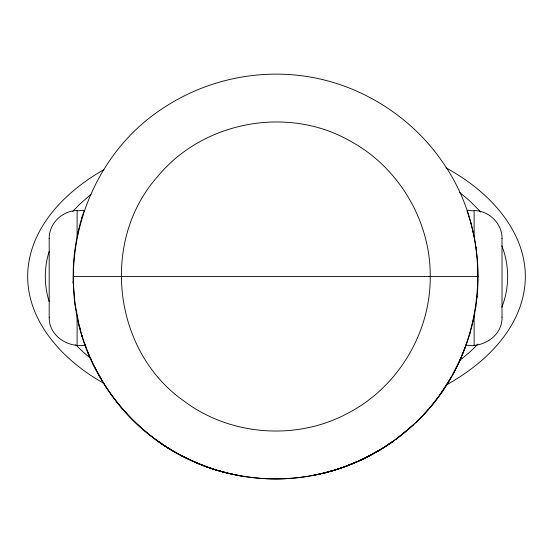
<?xml version="1.0" encoding="UTF-8"?>
<svg xmlns="http://www.w3.org/2000/svg" width="553" height="553" viewBox="0 0 553 553"><rect width="100%" height="100%" fill="white"/><g stroke="black" fill="none" stroke-linecap="round" stroke-linejoin="round"><path stroke-width="0.83" d="M474.087 236.615C479.479 263.366 479.368 291.203 473.776 317.913M73.224 281.484L73.279 269.788M73.266 270.196C73.819 252.417 76.722 234.714 81.892 217.695M171.285 449.99C139.218 430.905 113.137 402.432 95.78 369.48C47.89 280.115 79.169 161.331 164.829 107.054C207.976 78.92 261.79 68.047 312.445 77.434C366.231 87.374 415.109 119.96 445.054 165.72C498.073 244.336 485.292 357.397 416.119 422.243M49.196 238.523C48.968 223.53 62.247 210.652 77.095 210.534C77.662 211.599 85.183 209.055 84.049 211.018C83.268 213.271 82.549 215.552 81.851 217.834M502.02 317.187C502.615 335.802 482.845 348.217 466.11 345.01C466.649 343.537 467.147 342.051 467.651 340.565C469.808 334.109 471.633 327.549 473.126 320.906M476.928 297.894L477.08 296.346M74.275 255.334L74.448 253.786M475.76 306.887L475.926 305.802M473.824 317.678L473.237 320.415M473.015 321.404L473.257 320.332M472.967 321.604L473.043 321.258M78.194 231.659L78.332 231.043M469.642 334.261L469.96 333.189M49.162 251.442C44.033 267.638 44.033 285.376 49.162 301.579M82.072 217.108L82.286 216.417M466.179 344.837L459.633 360.888L452.416 375.107M466.193 344.782C458.292 366.895 446.465 387.584 431.492 405.667M501.848 307.185C509.569 287.684 509.569 265.329 501.848 245.829M451.331 377.028L439.331 395.589M438.031 397.351C423.245 417.218 404.789 434.34 383.858 447.577L385.061 446.803M428.423 409.289C411.653 428.54 391.075 444.308 368.595 456.329L368.236 456.515M72.789 211.384L79.812 204.098L90.927 194.359M477.923 344.084L469.981 351.895L459.654 360.549M413.43 424.794L396.252 439.075M391.745 442.303L392.236 441.978L390.155 443.153M391.483 442.504L391.102 442.773M392.727 441.633L380.105 449.893M389.353 443.976L388.669 444.432M388.524 444.536L387.238 445.393M387.135 445.462L385.579 446.471M383.118 448.041L363.895 458.686L346.033 466.303M384.024 447.467L372.66 454.165M380.644 449.568L365.754 457.766M379.31 450.37L361.939 459.619L342.59 467.548M103.999 169.619C67.321 190.35 32.288 224.407 28.03 268.405C23.426 318.825 62.779 360.611 103.999 383.395M445.898 385.144C483.84 364.42 520.546 329.878 524.97 284.608C529.622 232.861 488.389 190.55 445.898 167.87M320.291 473.631L318.175 474.419M371.561 454.76L372.121 454.462M371.001 455.064L369.245 455.99M368.913 456.163L368.575 456.336C339.86 470.942 307.841 478.801 275.608 478.946C258.223 478.946 240.838 476.693 224.027 472.262M367.545 456.868L354.501 462.944L344.719 466.78M365.381 457.953L363.853 458.7M363.466 458.893L360.985 460.061M360.121 460.462L360.556 460.262M359.685 460.663L358.793 461.071M358.337 461.271L356.955 461.886M356.063 462.273L355.206 462.64M354.777 462.826L352.579 463.746M389.906 443.257L389.029 443.582M351.687 464.105L352.137 463.926M351.238 464.292L348.245 465.467M347.851 465.619L337.219 469.345M343.952 467.064L340.448 468.28M342.342 467.638L329.339 471.688M339.784 468.509C319.136 475.4 297.376 478.953 275.608 478.946C250.15 478.787 224.843 473.893 201.092 464.734L194.822 462.128M335.996 469.732L336.604 469.538M335.401 469.912L333.106 470.61M334.841 470.091L323.318 473.244L311.477 475.746M332.609 470.755L322.358 473.472M328.468 471.923L327.196 472.262M326.782 472.373L325.219 472.774M324.48 472.96L324.846 472.863M324.12 473.05L322.703 473.396M322.323 473.486L321.77 473.61M321.217 473.741L320.394 473.928M49.196 317.187C48.775 335.837 67.929 347.961 85.169 345.169C84.982 344.692 84.754 344.028 84.568 343.489C82.867 338.63 81.346 333.708 80.019 328.738M502.02 238.523C502.248 223.53 488.976 210.652 474.128 210.534C473.589 211.654 465.896 208.965 467.195 211.059M73.162 276.5L478.055 276.5M241.751 476.092C223.972 473.071 206.608 467.679 190.26 460.075M233.048 474.419L230.933 473.631M228.859 473.472L216.562 470.14L203.02 465.481M228.168 473.306L228.513 473.389M227.463 473.14L226.744 472.96M226.377 472.87L225.631 472.677M225.251 472.58L216.983 470.271M222.755 471.923L223.184 472.041M222.32 471.806L221.428 471.564M220.979 471.433L215.228 469.732M215.829 469.919L208.723 467.575M214.626 469.538L212.746 468.937M212.096 468.723L210.776 468.28M209.414 467.817L210.099 468.052M208.018 467.326L196.937 463.034L184.038 457.055M161.759 443.43L161.248 443.236M207.32 467.078L201.022 464.707L181.972 455.99M201.327 464.824L202.177 465.156M199.64 464.154L197.974 463.469M196.336 462.778L197.151 463.124M161.123 443.181L158.988 441.978L161.02 443.388M195.506 462.426L178.025 453.875M192.776 461.223L184.695 457.379M189.416 459.681L187.792 458.907M181.771 455.886L185.511 457.787M180.72 455.333L182.704 456.37M181.363 455.672C150.361 439.4 123.734 414.909 104.925 385.365M178.757 454.276L167.227 447.488M177.492 453.584L176.462 453.004M175.965 452.72L173.545 451.338M182.628 456.329C139.121 433.808 104.213 395.222 86.752 349.42M172.716 450.847L169.577 448.96M168.831 448.497L162.07 444.107M166.156 446.803L165.119 446.14M163.577 445.117L164.089 445.462M163.059 444.778L160.888 443.306M459.654 192.465L469.981 201.126L480.73 212.006M90.927 358.662L82.985 351.895L75.623 344.692M103.743 383.478L93.001 363.888M92.04 361.862L87.595 351.57M86.78 349.475L85.003 344.719M85.978 347.381L84.595 343.565M84.713 343.904L85.169 345.169M467.174 211.018L470.797 222.769L473.534 233.947M81.844 335.146L82.342 336.756L81.906 335.332M469.601 218.594L469.836 219.396M470.838 222.921L471.101 223.889M79.777 327.811L80.061 328.897M79.646 327.328L79.832 328.04M471.363 224.884L471.633 225.914M79.314 325.994L79.867 328.157M79.197 325.558L79.487 326.699M79.279 325.869L74.973 303.473L73.238 281.864M473.029 231.659L473.168 232.274M473.575 234.133L473.852 235.454M475.898 247.025L476.002 247.751M74.289 297.797L74.448 299.235M74.282 297.721L74.427 299.083M477.509 261.659L477.619 263.269M73.231 281.747L73.293 283.668M73.224 281.422L73.266 282.839M502.02 238.433L502.02 317.277M474.128 210.534L474.128 236.808M474.128 316.192L474.128 345.176M77.095 210.534L77.095 236.808M77.095 316.192L77.095 345.176M49.196 238.433L49.196 317.277M430.234 276.5C430.739 332.187 398.36 386.533 349.102 412.545C297.797 440.976 230.601 436.227 183.796 400.911C112.715 351.044 99.934 240.749 158.02 176.089C203.124 121.494 287.311 105.575 349.102 140.455C398.367 166.453 430.746 220.813 430.234 276.5"/></g></svg>
